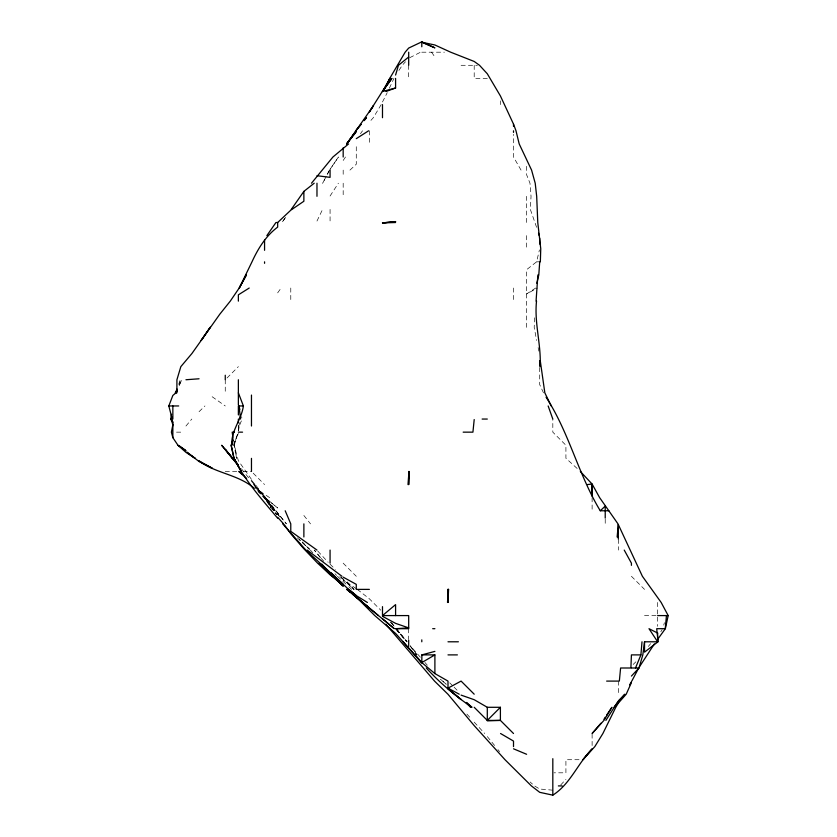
<?xml version="1.0" encoding="UTF-8"?>
<svg xmlns="http://www.w3.org/2000/svg" width="837" height="837" viewBox="0 0 837 837"><rect width="100%" height="100%" fill="white"/><g stroke="black" fill="none" stroke-linecap="round" stroke-linejoin="round"><path stroke-width="0.63" stroke-dasharray="4.18 3.14" d="M534.655 317.809L534.194 327.34L536.601 340.439M238.535 430.961L239.769 422.633M239.089 424.819L238.367 428.282L242.123 419.055L241.548 416.669M526.609 327.34L526.609 269.681L536.601 261.824L539.426 249.918M663.741 625.113L664.39 622.728M178.783 384.507L180.217 379.747L179.055 383.325M234.172 445.263L237.603 434.539M237.446 434.539L233.345 445.263L238.367 433.399M179.16 385.7L181.817 379.747L179.087 385.208M389.362 88.22L393.945 78.396M316.972 221.052L322.58 209.417M382.488 101.968L387.238 92.666M326.085 176.659L322.663 183.219L326.116 176.659M329.496 170.11L326.65 175.571L329.558 170.11M381.18 104.604L373.302 117.703L369.379 122.15M660.843 631.684L662.13 629.686M330.071 196.025L338.378 183.219M398.935 70.423L402.273 65.296M343.18 160.463L345.482 157.011M330.071 169.315L338.441 157.011L330.071 169.241M277.664 292.866L281.086 288.033M360.444 133.711L362.526 130.802M648.351 646.426L650.642 643.643M185.95 426.033L191.799 419.055M403.078 64.407L405.485 61.76M560.727 784.97L565.917 779.299M227.005 378L238.367 366.648M633.191 664.452L635.838 661.847M199.06 411.699L204.939 405.955M349.96 170.11L356.28 164.209L356.28 143.912M535.711 288.033L526.609 293.933L537.427 288.033M409.774 57.68L420.582 52.197M421.796 52.197L444.426 52.197M461.093 65.296L477.393 65.296M487.301 78.396L474.202 78.396L474.202 65.296M536.601 261.824L539.708 261.824M176.534 432.154L183.596 432.154M225.258 471.461L238.367 471.461M243.128 471.461L251.466 471.461M256.122 485.565L274.881 510.769L264.565 497.67L275.143 510.769L254.992 487.375M644.532 615.582L657.631 615.582L657.631 626.306M579.016 759.714L565.917 759.714L565.917 772.813L554 772.813M552.818 790.18L539.708 789.019L534.519 785.912L530.124 781.988M269.64 497.67L255.494 488.191M356.28 588.683L343.18 579.915L354.166 589.384L339.968 576.285M212.159 396.738L225.258 405.955M357.294 589.384L369.379 598.811L380.772 610.194M258.016 491.654L277.664 507.996L265.047 497.67L286.38 523.868L265.789 497.67L253.548 484.56M337.426 576.285L347.91 585.869M577.153 468.469L565.917 458.278L565.917 445.263L552.818 432.154L552.818 419.055M348.851 586.747L351.686 589.384M297.355 537.846L309.345 549.198L299.437 539.572M330.071 564.19L335.355 569.369M309.439 549.156L302.283 541.968M631.422 576.285L644.532 589.384M253.213 473.208L264.565 484.56M343.18 563.175L356.28 576.285M449.741 682.846L453.235 686.34M454.114 687.208L458.477 691.582M334.978 573.743L336.61 575.438M317.84 551.154L328.156 562.255M474.202 722.143L484.686 733.505M420.373 657.212L410.276 645.798L417.098 654.89M466.889 714.087L471.032 718.596M310.36 550.076L312.839 552.807M320.362 557.568L314.346 550.076L320.362 557.432M254.396 485.502L264.565 496.739L254.385 484.56M321.209 558.394L323.752 561.261M270.205 507.117L272.621 509.859M390.691 622.132L393.955 625.877M275.122 512.715L276.817 514.65M396.393 629.623L406.897 641.791L396.393 628.692M395.587 628.692L406.824 641.791L396.958 629.696M390.691 622.278L393.955 626.107M424.945 662.454L427.309 665.227M347.188 581.851L353.612 589.384M396.916 629.623L407.096 641.791M241.37 468.762L249.897 479.371M487.301 736.591L495.525 746.604M497.963 749.607L499.595 751.605M391.747 623.241L394.049 626.107M253.831 484.56L279.003 515.916M303.873 515.466L310.517 523.868M279.987 517.004L277.664 514.054L279.003 516.021M275.289 512.788L276.88 514.807M251.466 479.35L238.367 460.727L234.109 445.263L236.473 458.362L234.433 442.878M410.904 647.137L416.826 654.89M264.565 496.561L273.72 510.769L264.565 497.774L270.56 507.525M431.599 52.197L434.895 57.073M265.308 497.67L273.72 510.769M521.032 170.11L513.51 157.011L513.51 134.38M543.495 392.846L539.708 384.601L539.708 366.648M536.58 227.287L530.355 209.417L531.035 196.318L529.978 183.219L526.609 174.734L526.609 163.738M538.128 347.585L538.892 351.163M238.367 425.437L238.723 431.034M657.631 602.483L657.631 614.4M618.323 539.352L618.323 550.076M618.323 681.098L618.323 694.197M605.224 519.107L605.224 523.868M592.115 497.67L592.115 510.769M592.115 734.039L592.115 746.604M526.609 196.318L526.609 222.527M526.609 235.626L526.609 248.83M513.51 288.033L513.51 301.132M500.4 100.89L500.4 104.604M408.686 65.296L408.686 78.396M408.686 628.692L408.686 639.405M369.379 130.802L369.379 143.912M343.18 170.11L343.18 176.314M343.18 183.219L343.18 196.318M330.071 209.417L330.071 222.527M290.774 288.033L290.774 301.132M238.367 426.556L238.367 431.034M225.258 379.747L225.258 392.846M285.605 217.369L281.912 222.527L285.605 217.39M343.18 579.037L339.55 576.285L343.18 579.131M446.142 684.164L440.555 679.299L446.142 684.164"/><path stroke-width="1.26" d="M176.889 392.846L176.921 379.747L180.834 366.648L191.903 353.538L219.765 314.241L230.28 301.132L239.194 288.033L246.381 274.934L239.277 288.033L251.989 261.824C258.068 248.599 265.821 235.94 277.664 227.109L277.664 222.527L290.774 210.202L303.873 201.246L303.873 191.391L314.199 183.219M536.527 301.132C534.152 323.228 541.372 344.729 540.137 366.648L539.896 360.621M408.99 471.461L408.686 484.56L408.99 471.461L407.996 484.56M540.346 261.824L540.754 248.725L537.772 222.527L536.684 196.318L535.209 183.219L531.589 170.11L519.191 143.912L516 130.802L513.51 124.117L500.4 95.931L487.301 73.771L479.517 65.296L474.202 61.457L450.683 52.197L434.895 44.989L421.796 42.227L434.895 47.866L421.796 41.85L408.686 48.065L405.15 52.197L389.76 78.396L383.628 90.406M447.994 589.384L447.565 602.483L447.994 589.677L448.58 589.384L447.994 602.483L447.994 589.384L448.58 589.384M537.877 274.934L536.067 301.132M635.492 667.999L640.912 654.89L642 641.791M666.461 615.582L665.237 628.692L656.71 628.692L658.081 641.791L644.532 641.791L642.816 654.89L638.987 667.999L631.422 676.066M619.349 681.098L620.604 667.999L630.889 667.999L631.422 654.89L640.912 654.89M474.202 419.546L472.926 432.154L463.164 432.154M179.411 445.933L185.95 450.662L177.967 445.263L172.851 437.667L172.851 422.151L170.738 419.055L171.512 414.294M176.942 389.278L176.262 392.846L176.984 390.471M172.851 424.872L171.386 432.154L172.851 437.667M580.344 471.461L592.115 484.058L599.648 497.67L617.978 523.868L642.387 576.285L661.178 602.483L668.177 615.582L665.363 628.692L657.631 639.374M536.831 283.272L538.798 274.934L539.708 261.824M233.146 440.492L231.839 445.263C230.782 430.72 241.537 419.85 243.389 405.955L238.367 392.846M395.587 75.048L398.443 65.296L408.686 57.01M382.488 222.904L395.587 221.596L382.488 222.904L395.587 222.527M170.738 419.055L172.202 419.055L168.823 405.955L172.851 395.441L175.969 392.846L177.13 389.278M231.158 445.263L234.025 458.362L241.276 471.461L234.004 458.362L231.158 445.263L233.105 439.299M386.568 85.541L389.76 78.396M175.969 392.846L177.025 390.471M631.422 682.605L626.212 694.197L618.323 703.122L615.781 707.296L602.891 733.505L594.825 746.604L582.939 759.714L592.115 748.906C577.75 763.365 570.353 784.049 552.818 795.15L539.708 792.325L531.39 785.912L505.004 759.714L474.202 725.627L447.994 694.271L434.539 681.098L385.847 624.245M175.257 392.846L176.9 389.571M631.789 681.098L638.715 667.999M383.649 90.406L390.115 78.396L382.488 91.505L395.587 87.99L395.587 78.396M629.612 684.875L631.422 681.757M603.969 719.339L605.224 717.215M434.895 651.385L421.869 654.89L421.796 662.58L434.895 673.586L447.994 681.098L447.994 688.14L459.251 694.197M639.363 666.943L654.335 643.977M605.883 720.406L617.633 701.95M382.289 91.505L369.379 111.907L373.501 105.65L346.706 143.912L356.28 131.848M291.276 209.417L303.873 191.391M606.563 715.227L611.92 707.296L603.937 720.406L592.115 733.505L600.935 723.21M266.857 235.626L275.938 222.527L277.664 222.527M382.488 91.505L391.915 78.396L382.488 91.202M311.49 183.219L332.927 157.011L348.61 143.912M618.323 701.678L614.201 707.296L624.862 694.197L618.323 700.872M461.093 695.108L474.202 699.711L487.301 707.296L500.4 707.296L487.301 720.406L474.202 707.296M546.069 397.219C569.191 432.551 578.346 474.736 600.275 510.769L605.224 506.123L605.224 518.103M382.488 606.647L382.488 615.582L395.587 604.617L395.587 615.582M657.631 642.073L644.532 652.149L644.532 641.791M356.28 138.649L368.594 130.802M249.217 288.033L238.367 294.844L238.367 301.132M282.707 523.868L305.84 550.076L348.652 589.384L374.756 615.582L395.587 633.442L421.796 662.58L434.895 654.89L434.895 673.586M447.994 688.14L461.093 681.098L474.202 694.197M385.972 91.505L395.587 87.99M587.375 484.56L592.115 484.058L592.115 495.902L592.115 484.56M199.06 378.784L185.95 379.747M487.301 720.835L500.4 720.406L513.51 733.505M434.895 654.89L421.869 654.89M168.823 405.955L178.689 405.955M240.564 419.055L238.963 405.955L243.389 405.955M482.133 419.055L487.301 419.055M234.465 432.154L232.194 432.154L233.063 438.107M238.367 432.154L242.563 432.154M177.967 445.263L185.95 452.367L195.22 458.362L186.986 452.252M600.275 510.769L608.876 510.769M618.323 536.977L617.131 536.977L618.323 524.558L618.323 539.112M369.379 589.384L356.28 589.384L356.28 584.352L343.18 577.153M382.488 615.582L408.686 615.582L408.686 628.692L395.587 628.692L408.686 627.896L395.587 623.366L382.488 616.335M657.631 615.582L668.177 615.582M432.687 628.692L434.895 628.692M447.994 641.791L458.394 641.791M447.994 654.89L457.389 654.89M631.422 667.999L638.987 667.999M606.637 681.098L618.323 681.098M558.373 785.912L562.15 785.912M316.972 175.728L330.071 177.35L330.071 170.11M513.51 748.801L526.609 754.283M500.557 733.505L513.51 741.08L513.51 746.604M346.738 589.384L362.421 602.483L348.6 589.384L356.28 595.599L367.391 602.483M335.198 578.325L330.071 574.684L317.61 563.175L303.873 548.8L290.774 533.734L284.381 524.862M335.302 578.325L330.071 574.287L319.148 563.175L330.071 574.569L343.18 585.733L332.959 576.285L343.18 585.9L336.997 579.162M316.972 550.076L290.774 531.328L290.774 523.868L285.197 510.769M341.946 576.285L307.231 550.076M378.355 615.582L352.555 594.029L394.258 628.692L382.488 618.731M186.923 452.252L199.06 461.511L212.159 468.165L199.06 460.925C215.747 473.491 238.514 474.464 254.27 488.358M242.73 474.589L238.848 471.461L246.612 478.44M363.373 603.289L369.379 608.122L363.415 603.289M348.757 589.384L356.28 595.599M466.533 702.442L471.974 707.296C455.286 695.997 439.885 682.856 426.274 667.999M334.361 576.285L343.18 584.508L330.971 572.644M466.335 702.892L470.708 707.296L466.335 702.661M341.527 584.163L343.18 585.921L330.071 573.314L321.837 564.096M402.995 641.791L414.618 654.89M421.796 662.58L414.796 654.89L421.796 663.04M277.664 517.297L283.586 523.868M277.664 518.218C261.845 499.291 244.959 480.689 234.025 458.362M232.341 458.362L225.258 449.323L238.367 465.163L221.669 445.263L238.367 465.686M251.466 480.679L254.689 484.56M172.851 422.151L171.051 419.055L172.851 424.725M624.224 550.076L631.422 563.175L631.422 565.352M551.196 405.955L544.835 392.846L540.252 360.621M548.151 405.955L552.818 419.055M538.515 233.241L539.279 235.626M238.963 405.955L239.821 409.523M552.818 758.678L552.818 795.15M539.708 238.147L539.708 244.027M513.51 124.117L513.51 126.345M513.51 130.802L513.51 132.403M500.4 707.296L500.4 720.406L487.301 720.406L487.301 707.296M421.796 41.85L421.796 46.788M421.796 639.866L421.796 641.791M408.686 52.197L408.686 65.296M408.686 640.138L408.686 646.394M382.488 104.604L382.488 117.703M343.18 147.846L343.18 157.011M330.071 550.076L330.071 563.175M316.972 183.219L316.972 196.318M303.873 523.868L303.873 536.977M264.565 239.874L264.565 250.315M264.565 261.824L264.565 263.32M251.466 395.064L251.466 426.012M251.466 458.362L251.466 471.461M238.367 379.747L238.367 404.941M238.367 405.955L238.367 414.964M238.367 419.055L238.367 422.884M225.258 375.238L225.258 379.747M172.851 405.955L172.851 419.055M210.16 327.34L201.183 340.439L210.223 327.34M356.28 130.802L346.664 143.912L356.28 130.802M360.977 124.431L356.28 130.185L360.977 124.399M366.449 117.703L364.105 120.58L366.449 117.703M657.631 633.065L648.999 628.692L657.631 641.791L657.631 633.065M461.093 699.491L447.994 688.694L461.093 699.544M350.693 592.481L346.978 589.384L350.693 592.481"/></g></svg>
